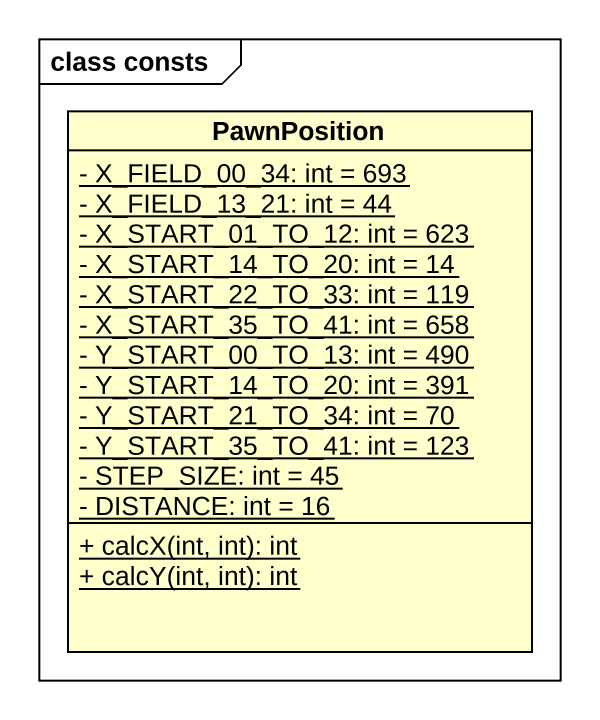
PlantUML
@startuml
mainframe class consts
hide circle
hide empty members
skinparam classAttributeIconSize 0
class PawnPosition {
  {static} - X_FIELD_00_34: int = 693
  {static} - X_FIELD_13_21: int = 44
  {static} - X_START_01_TO_12: int = 623
  {static} - X_START_14_TO_20: int = 14
  {static} - X_START_22_TO_33: int = 119
  {static} - X_START_35_TO_41: int = 658
  {static} - Y_START_00_TO_13: int = 490
  {static} - Y_START_14_TO_20: int = 391
  {static} - Y_START_21_TO_34: int = 70
  {static} - Y_START_35_TO_41: int = 123
  {static} - STEP_SIZE: int = 45
  {static} - DISTANCE: int = 16
  {static} + calcX(int, int): int
  {static} + calcY(int, int): int
}
@enduml
